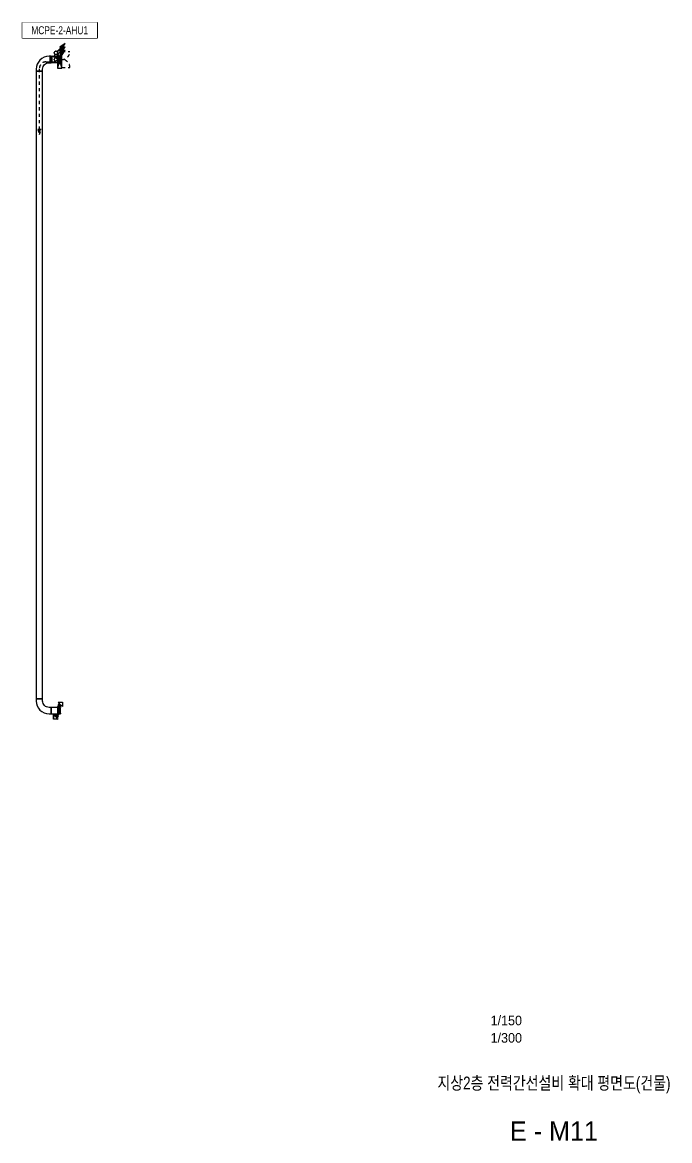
# Model space of a CAD drawing. Header units: millimetres. Extents: x -149088 to 500787, y -530175 to 1035835.
# Drawn here: x 343998 to 374350, y -161305 to -108910 of the extents above; entities that cross this region are included whole.
import ezdxf
from ezdxf.enums import TextEntityAlignment as Align

# ---------------------------------------------------------------- set-up
doc = ezdxf.new("R2010")
doc.units = ezdxf.units.MM
doc.header["$LTSCALE"] = 150
doc.linetypes.add('CONTINOUS', pattern=[0])
doc.linetypes.add('D1', pattern=[3, 1, -1, 1])
for name, color, linetype in [('------01 Motor Control Panel or Center', 4, 'Continuous'), ('-----00 LV_CABLE', 2, 'Continuous'), ('-----26 Electrical Cable Tray', 200, 'Continuous'), ('-----41 Drawing Title', 2, 'Continuous'), ('-----42 Drawing Number', 2, 'Continuous'), ('-----43 Drawing Scale', 3, 'Continuous')]:
    doc.layers.add(name, color=color, linetype=linetype)
doc.styles.add('ELEC', font='')
doc.styles.get('ELEC').set_extended_font_data('Dotum')

# ---------------------------------------------------------------- blocks, each defined once
blk = doc.blocks.new('*U28')
at = {"linetype": 'Continuous', "ltscale": 0.1}
for p, q in [((-100, 57), (-100, 59)), ((-50, 57), (-50, 59)), ((0, 57), (0, 59)), ((50, 57), (50, 59)), ((100, 57), (100, 59))]:
    blk.add_line(p, q, dxfattribs=at)
blk.add_lwpolyline([(200, 0), (200, 40), (-200, 40), (-200, 0)], close=True, dxfattribs=at)
for points in [[(-150, 40), (-150, 140), (-125, 140), (-125, 137), (-147, 137), (-147, 40)], [(-147, 59), (147, 59)], [(-147, 57), (147, 57)], [(147, 43), (-147, 43)], [(150, 40), (150, 140), (125, 140), (125, 137), (147, 137), (147, 40)]]:
    blk.add_lwpolyline(points, dxfattribs=at)
at = {"linetype": 'Continuous', "ltscale": 0.1, "style": 'ELEC'}
blk.add_text('W300*H100', height=10, dxfattribs=at).set_placement((-190, 10), align=Align.MIDDLE_LEFT)
blk = doc.blocks.new('TRAY (U-D)')
at = {"color": 0}
for points in [[(156, 467), (-28, 651), (651, 651), (651, -28), (467, 156), (438, 127), (127, 438)], [(-28, 283), (-28, 255), (255, -28), (283, -28), (297, -14), (-14, 297)], [(-28, 198), (-28, 141), (141, -28), (198, -28)], [(14, 325), (325, 14), (354, 42), (42, 354)], [(71, 382), (382, 71), (410, 99), (99, 410)]]:
    blk.add_lwpolyline(points, close=True, dxfattribs=at)
blk.add_circle((0, 0), 40, dxfattribs=at)
blk = doc.blocks.new('TRAY(VERT)')
at = {"color": 0}
for p, q in [((0, 400), (0, 500)), ((0, 500), (300, 500)), ((0, 0), (0, 400)), ((300, 0), (0, 0)), ((300, 500), (300, 400)), ((300, 400), (300, 0))]:
    blk.add_line(p, q, dxfattribs=at)
at = {"color": 8}
for p, q in [((150, 100), (0, 400)), ((0, 400), (300, 400)), ((0, 100), (300, 0)), ((0, 0), (300, 100)), ((300, 100), (0, 100)), ((150, 100), (300, 400))]:
    blk.add_line(p, q, dxfattribs=at)
blk = doc.blocks.new('*U27')
at = {"color": 0}
blk.add_lwpolyline([(0, 0), (-100, 0, -0.414214), (-400, 300), (-400, 400), (-700, 400), (-700, 300, 0.414214), (-100, -300), (0, -300)], format="xyb", close=True, dxfattribs=at)
at = {"color": 0, "style": 'ELEC'}
blk.add_text('W:300(ELBOW 90)', height=10, dxfattribs=at).set_placement((-5, -290), align=Align.MIDDLE_RIGHT)
blk = doc.blocks.new('MCP_EQUIPMENT-2')
for p, q in [((200, 400), (0, -400)), ((200, -400), (0, 400))]:
    blk.add_line(p, q)
at = {"color": 1, "linetype": 'D1'}
for p, q in [((200, 380), (580, 380)), ((200, -380), (580, -380))]:
    blk.add_line(p, q, dxfattribs=at)
blk.add_lwpolyline([(200, 400), (0, 400), (0, -400), (200, -400)], close=True)
for centre, start, end in [((200, 380), 270, 0), ((200, -380), 0, 90)]:
    blk.add_arc(centre, 380, start, end, dxfattribs=at)
blk = doc.blocks.new('11')
at = {"linetype": 'D1'}
h = blk.add_hatch(color=256, dxfattribs=at)
edge = h.paths.add_edge_path()
edge.add_arc((0, 0), 75, 0, 360)
blk.add_circle((0, 0), 75, dxfattribs=at)
for p in [(-75, 0), (0, 75), (75, 0), (0, -75)]:
    blk.add_point(p, dxfattribs=at)
blk = doc.blocks.new('O01')
blk.add_hatch(color=256).paths.add_polyline_path([(-149, -218), (-218, -149), (-368, -368)])
blk.add_line((-46, -46), (-184, -184))
blk.add_lwpolyline([(-368, -368), (-149, -218), (-218, -149), (-368, -368)])
blk.add_circle((0, 0), 65)
for p in [(-65, 0), (-65, 0), (0, 65), (0, 65), (65, 0), (65, 0), (0, -65), (0, -65)]:
    blk.add_point(p)
blk = doc.blocks.new('22')
at = {"linetype": 'D1'}
h = blk.add_hatch(color=0, dxfattribs=at)
h.dxf.hatch_style = 1
h.paths.add_polyline_path([(0, 0), (-241, 75), (-241, -75)])
at = {"color": 0, "linetype": 'D1'}
blk.add_lwpolyline([(-241, -75), (0, 0), (-241, 75)], close=True, dxfattribs=at)

msp = doc.modelspace()

# ---------------------------------------------------------------- linework, layer by layer
at = {"layer": '------01 Motor Control Panel or Center', "linetype": 'CONTINOUS', "elevation": 0}
msp.add_lwpolyline([(347502, -108910), (347502, -109650), (343998, -109650), (343998, -108910)], close=True, dxfattribs=at)
at = {"layer": '-----00 LV_CABLE', "linetype": 'D1', "elevation": 0}
msp.add_lwpolyline([(344800, -113938), (344800, -111062, -0.414214), (345100, -110762), (345825, -110762)], format="xyb", dxfattribs=at)
at = {"layer": '-----26 Electrical Cable Tray'}
for points in [[(344650, -140607), (344950, -140607), (344950, -111200), (344650, -111200)], [(345350, -141307), (345790, -141307), (345790, -141007), (345350, -141007)]]:
    msp.add_lwpolyline(points, close=True, dxfattribs=at)

# ---------------------------------------------------------------- block references
at = {"layer": '------01 Motor Control Panel or Center'}
msp.add_blockref('MCP_EQUIPMENT-2', (345650, -110650), dxfattribs=at)
at = {"layer": '-----00 LV_CABLE', "linetype": 'D1', "xscale": 1.2, "yscale": 1.2, "zscale": 1.2, "rotation": 180}
for p in [(345572, -110494), (345572, -110650)]:
    msp.add_blockref('O01', p, dxfattribs=at)
at = {"layer": '-----00 LV_CABLE', "linetype": 'D1'}
msp.add_blockref('11', (345750, -110762), dxfattribs=at)
at = {"layer": '-----00 LV_CABLE', "linetype": 'D1', "rotation": 270}
msp.add_blockref('22', (344800, -114164), dxfattribs=at)
at = {"layer": '-----26 Electrical Cable Tray'}
for name, p, rotation in [('*U27', (344950, -111200), 270), ('TRAY(VERT)', (345800, -110800), 90.00000000000001), ('*U28', (345650, -110650), 270), ('*U28', (345650, -141157), 270), ('*U28', (345650, -141157), 270)]:
    msp.add_blockref(name, p, dxfattribs=dict(at, rotation=rotation))
msp.add_blockref('*U27', (345350, -141007), dxfattribs=at)
at = {"layer": '-----26 Electrical Cable Tray', "xscale": 0.3, "yscale": 0.3, "zscale": 0.3}
msp.add_blockref('TRAY (U-D)', (345690, -140957), dxfattribs=at)
at = {"layer": '-----26 Electrical Cable Tray', "xscale": 0.3, "yscale": 0.3, "zscale": 0.3, "rotation": 180}
for p in [(345650, -141357), (345670, -141369)]:
    msp.add_blockref('TRAY (U-D)', p, dxfattribs=at)

# ---------------------------------------------------------------- texts
at = {"layer": '-----41 Drawing Title', "style": 'ELEC', "width": 0.8}
msp.add_text('지상2층 전력간선설비 확대 평면도(건물)', height=600, dxfattribs=at).set_placement((368925, -158605), align=Align.MIDDLE_CENTER)
at = {"layer": '-----42 Drawing Number', "style": 'ELEC'}
msp.add_text('E - M11', height=900, dxfattribs=at).set_placement((368925, -160855), align=Align.MIDDLE_CENTER)
at = {"layer": '-----43 Drawing Scale', "style": 'ELEC'}
for s, p in [('1/150', (366690, -155675)), ('1/300', (366690, -156490))]:
    msp.add_text(s, height=450, dxfattribs=at).set_placement(p, align=Align.MIDDLE_CENTER)

# ---------------------------------------------------------------- next in the draw order: wipeouts: each hides what was drawn before it
at = {"color": 1}
msp.add_wipeout([(343998, -108910), (347502, -108910), (347502, -109650), (343998, -109650)], dxfattribs=at).dxf.layer = '------01 Motor Control Panel or Center'

# ---------------------------------------------------------------- next in the draw order: block references
at = {"layer": '-----00 LV_CABLE', "linetype": 'D1', "xscale": 1.2, "yscale": 1.2, "zscale": 1.2, "rotation": 180}
msp.add_blockref('O01', (345572, -110338), dxfattribs=at)

# ---------------------------------------------------------------- next in the draw order: texts
at = {"layer": '------01 Motor Control Panel or Center', "linetype": 'CONTINOUS', "style": 'ELEC', "width": 0.8}
msp.add_text('MCPE-2-AHU1', height=375, dxfattribs=at).set_placement((345750, -109280), align=Align.MIDDLE)

doc.saveas('drawing.dxf')
